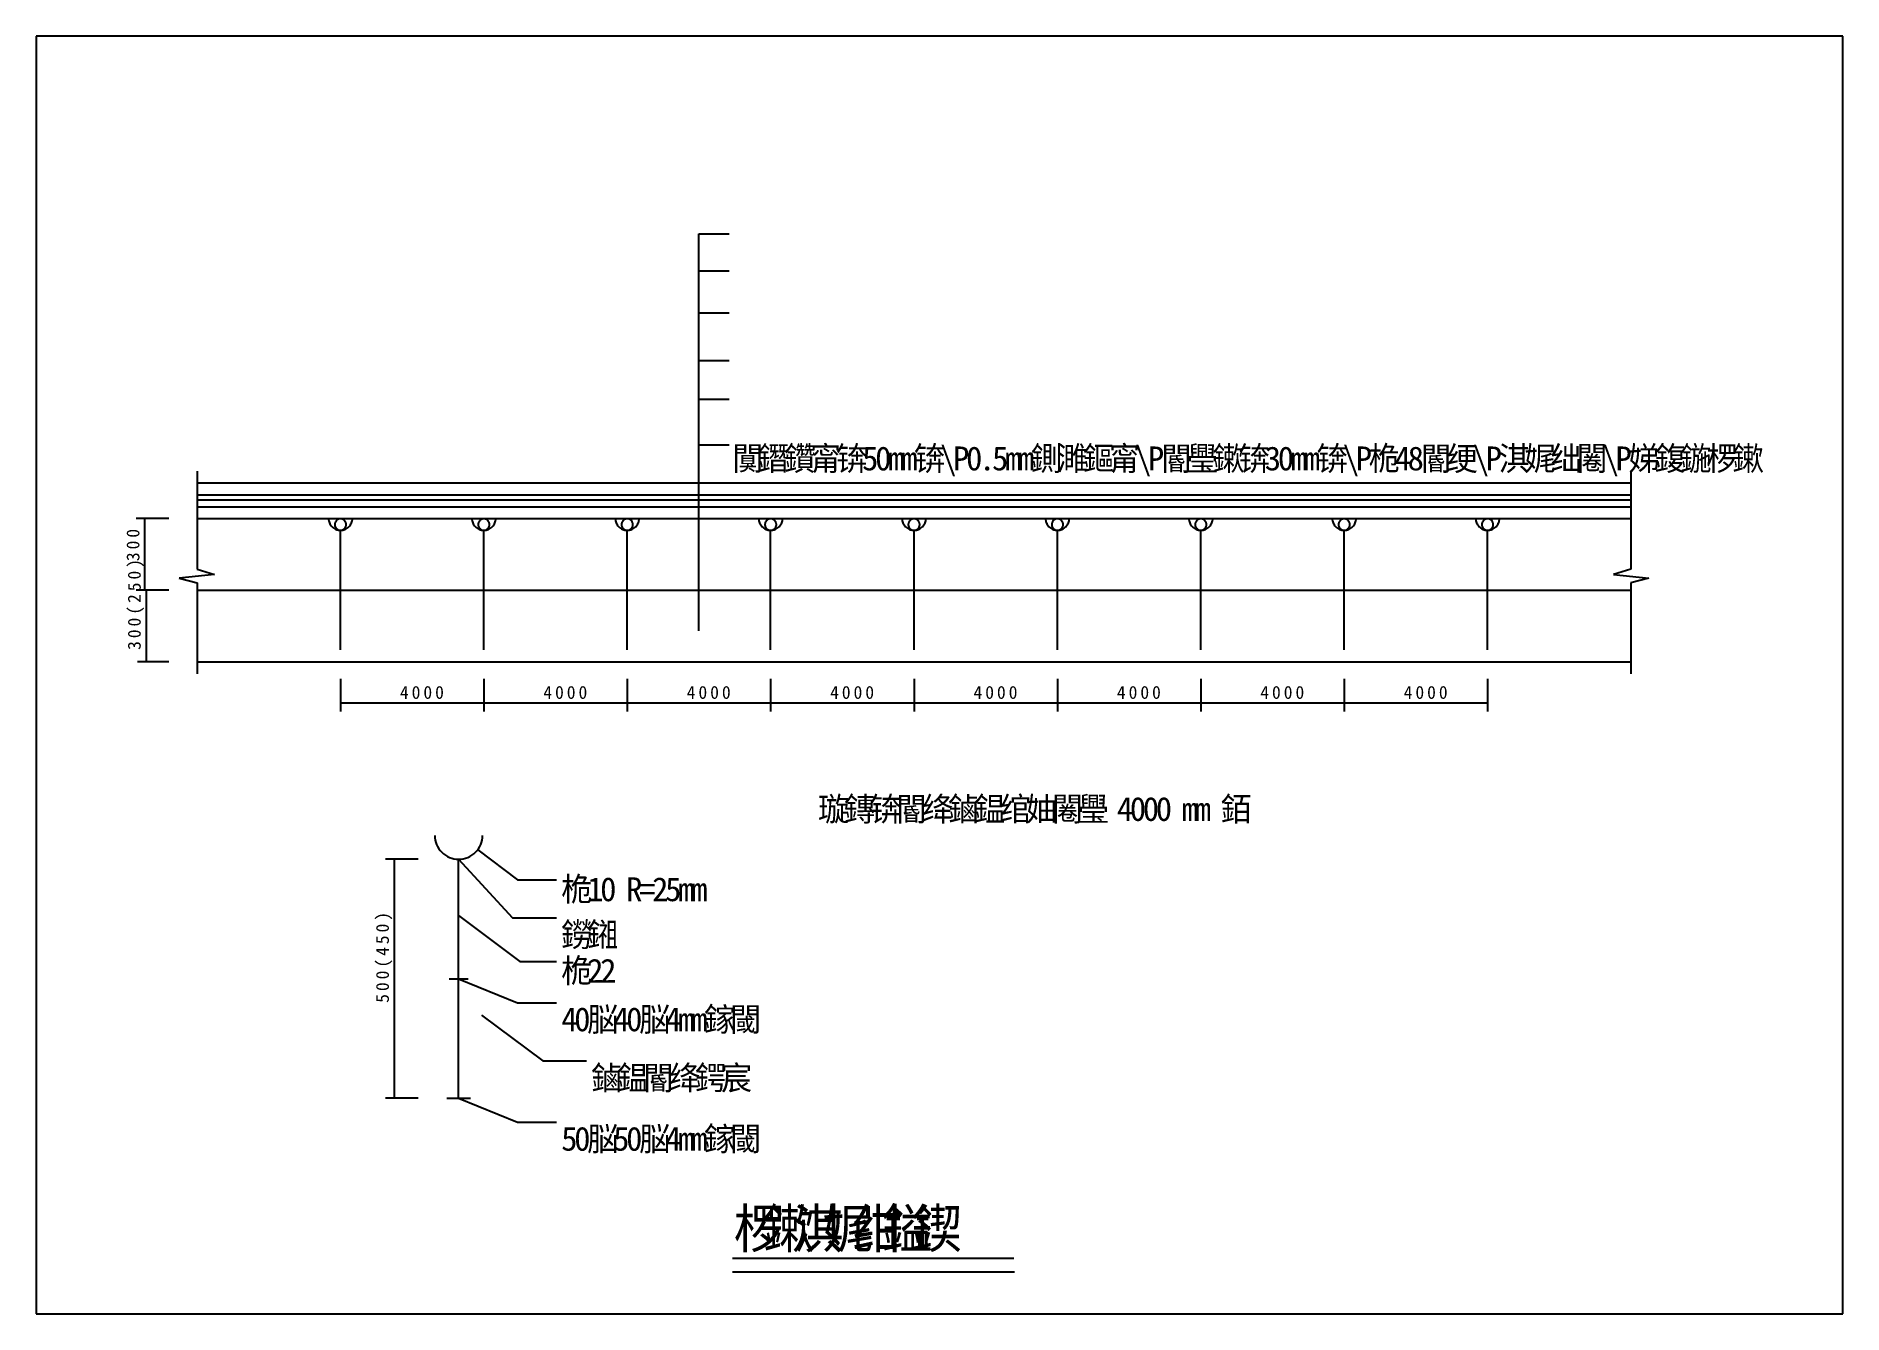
# Model space of a CAD drawing. Header units: metres. Extents: x 0 to 420, y 0 to 297.
import ezdxf

# ---------------------------------------------------------------- set-up
doc = ezdxf.new("R2010")
doc.units = ezdxf.units.M

msp = doc.modelspace()

# ---------------------------------------------------------------- linework, layer by layer
for p, q in [((420, 297), (0, 297)), ((0, 297), (0, 0)), ((420, 0), (420, 297)), ((154.08, 158.8), (154.08, 251.03)), ((154.08, 251.03), (161.1, 251.03)), ((154.08, 242.46), (161.1, 242.46)), ((154.08, 232.65), (161.1, 232.65)), ((154.08, 221.6), (161.1, 221.6)), ((154.08, 212.61), (161.1, 212.61)), ((154.08, 201.98), (161.1, 201.98)), ((37.41, 195.91), (37.41, 173.09)), ((370.74, 195.91), (370.74, 173.09)), ((37.41, 193.13), (370.74, 193.13)), ((37.41, 190.35), (370.74, 190.35)), ((37.41, 189.24), (370.74, 189.24)), ((30.82, 184.91), (23.26, 184.91)), ((25.26, 168.24), (25.26, 184.91)), ((37.41, 187.58), (370.74, 187.58)), ((37.41, 184.91), (370.74, 184.91)), ((70.74, 154.35), (70.74, 182.13)), ((104.08, 154.35), (104.08, 182.13)), ((137.41, 154.35), (137.41, 182.13)), ((170.74, 154.35), (170.74, 182.13)), ((204.08, 154.35), (204.08, 182.13)), ((237.41, 154.35), (237.41, 182.13)), ((270.74, 154.35), (270.74, 182.13)), ((304.08, 154.35), (304.08, 182.13)), ((337.41, 154.35), (337.41, 182.13)), ((37.41, 173.09), (41.44, 171.86)), ((370.74, 173.09), (366.71, 171.86)), ((30.82, 168.24), (23.26, 168.24)), ((30.82, 168.24), (23.56, 168.24)), ((25.56, 168.24), (25.56, 151.58)), ((41.44, 171.86), (33.22, 170.97)), ((33.22, 170.97), (37.41, 169.95)), ((37.41, 169.95), (37.41, 148.8)), ((37.41, 168.24), (370.74, 168.24)), ((366.71, 171.86), (374.93, 170.97)), ((374.93, 170.97), (370.74, 169.95)), ((370.74, 169.95), (370.74, 148.8)), ((30.82, 151.58), (23.56, 151.58)), ((37.41, 151.58), (370.74, 151.58)), ((70.74, 147.6), (70.74, 140.05)), ((104.08, 147.6), (104.08, 140.05)), ((104.08, 147.6), (104.08, 140.05)), ((137.41, 147.6), (137.41, 140.05)), ((137.41, 147.6), (137.41, 140.05)), ((170.74, 147.6), (170.74, 140.05)), ((170.74, 147.6), (170.74, 140.05)), ((204.08, 147.6), (204.08, 140.05)), ((204.08, 147.6), (204.08, 140.05)), ((237.41, 147.6), (237.41, 140.05)), ((237.41, 147.6), (237.41, 140.05)), ((270.74, 147.6), (270.74, 140.05)), ((270.74, 147.6), (270.74, 140.05)), ((304.08, 147.6), (304.08, 140.05)), ((304.08, 147.6), (304.08, 140.05)), ((337.41, 147.6), (337.41, 140.05)), ((70.74, 142.05), (104.08, 142.05)), ((104.08, 142.05), (137.41, 142.05)), ((137.41, 142.05), (170.74, 142.05)), ((170.74, 142.05), (204.08, 142.05)), ((204.08, 142.05), (237.41, 142.05)), ((237.41, 142.05), (270.74, 142.05)), ((270.74, 142.05), (304.08, 142.05)), ((304.08, 142.05), (337.41, 142.05)), ((88.8, 105.66), (81.25, 105.66)), ((83.25, 105.66), (83.25, 50.1)), ((98.21, 105.66), (110.71, 92.08)), ((98.21, 50.1), (98.21, 105.66)), ((102.65, 107.87), (111.9, 100.89)), ((111.9, 100.89), (120.98, 100.89)), ((98.21, 92.58), (112.43, 81.94)), ((110.71, 92.08), (120.98, 92.08)), ((112.43, 81.94), (120.98, 81.94)), ((95.99, 77.88), (100.44, 77.88)), ((98.21, 77.88), (111.9, 72.32)), ((111.9, 72.32), (120.98, 72.32)), ((103.56, 69.44), (117.78, 58.8)), ((117.78, 58.8), (127.93, 58.8)), ((88.8, 50.1), (81.25, 50.1)), ((95.44, 50.1), (100.99, 50.1)), ((98.21, 50.1), (111.9, 44.54)), ((111.9, 44.54), (120.98, 44.54)), ((161.9, 12.96), (227.27, 12.96)), ((161.9, 9.78), (227.42, 9.78)), ((0, 0), (420, 0))]:
    msp.add_line(p, q)
for points in [[(67.97, 184.91), (67.98, 184.64), (68.02, 184.37), (68.09, 184.1), (68.18, 183.85), (68.29, 183.6), (68.43, 183.37), (68.6, 183.15), (68.78, 182.94), (68.98, 182.76), (69.2, 182.6), (69.43, 182.46), (69.68, 182.34), (69.94, 182.25), (70.2, 182.18), (70.47, 182.14), (70.74, 182.13), (71.02, 182.14), (71.29, 182.18), (71.55, 182.25), (71.81, 182.34), (72.05, 182.46), (72.29, 182.6), (72.51, 182.76), (72.71, 182.94), (72.89, 183.15), (73.05, 183.37), (73.19, 183.6), (73.31, 183.85), (73.4, 184.1), (73.47, 184.37), (73.51, 184.64), (73.52, 184.91)], [(72.08, 183.46), (72.07, 183.6), (72.05, 183.72), (72.02, 183.85), (71.98, 183.97), (71.92, 184.09), (71.85, 184.21), (71.78, 184.31), (71.69, 184.41), (71.59, 184.5), (71.49, 184.57), (71.37, 184.64), (71.25, 184.7), (71.13, 184.74), (71, 184.77), (70.88, 184.79), (70.74, 184.8), (70.61, 184.79), (70.48, 184.77), (70.36, 184.74), (70.23, 184.7), (70.12, 184.64), (70, 184.57), (69.9, 184.5), (69.8, 184.41), (69.71, 184.31), (69.64, 184.21), (69.57, 184.09), (69.51, 183.97), (69.47, 183.85), (69.44, 183.72), (69.42, 183.6), (69.41, 183.46), (69.42, 183.33), (69.44, 183.2), (69.47, 183.08), (69.51, 182.95), (69.57, 182.84), (69.64, 182.72), (69.71, 182.62), (69.8, 182.52), (69.9, 182.43), (70, 182.36), (70.12, 182.29), (70.23, 182.23), (70.36, 182.19), (70.48, 182.16), (70.61, 182.14), (70.74, 182.13), (70.88, 182.14), (71, 182.16), (71.13, 182.19), (71.25, 182.23), (71.37, 182.29), (71.49, 182.36), (71.59, 182.43), (71.69, 182.52), (71.78, 182.62), (71.85, 182.72), (71.92, 182.84), (71.98, 182.95), (72.02, 183.08), (72.05, 183.2), (72.07, 183.33), (72.08, 183.46)], [(101.3, 184.91), (101.31, 184.64), (101.35, 184.37), (101.42, 184.1), (101.51, 183.85), (101.63, 183.6), (101.77, 183.37), (101.93, 183.15), (102.11, 182.94), (102.32, 182.76), (102.53, 182.6), (102.77, 182.46), (103.01, 182.34), (103.27, 182.25), (103.54, 182.18), (103.81, 182.14), (104.08, 182.13), (104.35, 182.14), (104.62, 182.18), (104.88, 182.25), (105.14, 182.34), (105.39, 182.46), (105.62, 182.6), (105.84, 182.76), (106.04, 182.94), (106.22, 183.15), (106.39, 183.37), (106.53, 183.6), (106.64, 183.85), (106.74, 184.1), (106.8, 184.37), (106.84, 184.64), (106.86, 184.91)], [(105.41, 183.46), (105.4, 183.6), (105.39, 183.72), (105.35, 183.85), (105.31, 183.97), (105.25, 184.09), (105.19, 184.21), (105.11, 184.31), (105.02, 184.41), (104.92, 184.5), (104.82, 184.57), (104.71, 184.64), (104.59, 184.7), (104.46, 184.74), (104.34, 184.77), (104.21, 184.79), (104.08, 184.8), (103.95, 184.79), (103.82, 184.77), (103.69, 184.74), (103.57, 184.7), (103.45, 184.64), (103.34, 184.57), (103.23, 184.5), (103.13, 184.41), (103.05, 184.31), (102.97, 184.21), (102.9, 184.09), (102.85, 183.97), (102.8, 183.85), (102.77, 183.72), (102.75, 183.6), (102.74, 183.46), (102.75, 183.33), (102.77, 183.2), (102.8, 183.08), (102.85, 182.95), (102.9, 182.84), (102.97, 182.72), (103.05, 182.62), (103.13, 182.52), (103.23, 182.43), (103.34, 182.36), (103.45, 182.29), (103.57, 182.23), (103.69, 182.19), (103.82, 182.16), (103.95, 182.14), (104.08, 182.13), (104.21, 182.14), (104.34, 182.16), (104.46, 182.19), (104.59, 182.23), (104.71, 182.29), (104.82, 182.36), (104.92, 182.43), (105.02, 182.52), (105.11, 182.62), (105.19, 182.72), (105.25, 182.84), (105.31, 182.95), (105.35, 183.08), (105.39, 183.2), (105.4, 183.33), (105.41, 183.46)], [(134.63, 184.91), (134.65, 184.64), (134.69, 184.37), (134.75, 184.1), (134.84, 183.85), (134.96, 183.6), (135.1, 183.37), (135.26, 183.15), (135.45, 182.94), (135.65, 182.76), (135.87, 182.6), (136.1, 182.46), (136.35, 182.34), (136.6, 182.25), (136.87, 182.18), (137.14, 182.14), (137.41, 182.13), (137.68, 182.14), (137.95, 182.18), (138.22, 182.25), (138.47, 182.34), (138.72, 182.46), (138.95, 182.6), (139.17, 182.76), (139.37, 182.94), (139.56, 183.15), (139.72, 183.37), (139.86, 183.6), (139.98, 183.85), (140.07, 184.1), (140.13, 184.37), (140.18, 184.64), (140.19, 184.91)], [(138.74, 183.46), (138.74, 183.6), (138.72, 183.72), (138.69, 183.85), (138.64, 183.97), (138.59, 184.09), (138.52, 184.21), (138.44, 184.31), (138.35, 184.41), (138.26, 184.5), (138.15, 184.57), (138.04, 184.64), (137.92, 184.7), (137.8, 184.74), (137.67, 184.77), (137.54, 184.79), (137.41, 184.8), (137.28, 184.79), (137.15, 184.77), (137.02, 184.74), (136.9, 184.7), (136.78, 184.64), (136.67, 184.57), (136.56, 184.5), (136.47, 184.41), (136.38, 184.31), (136.3, 184.21), (136.23, 184.09), (136.18, 183.97), (136.13, 183.85), (136.1, 183.72), (136.08, 183.6), (136.08, 183.46), (136.08, 183.33), (136.1, 183.2), (136.13, 183.08), (136.18, 182.95), (136.23, 182.84), (136.3, 182.72), (136.38, 182.62), (136.47, 182.52), (136.56, 182.43), (136.67, 182.36), (136.78, 182.29), (136.9, 182.23), (137.02, 182.19), (137.15, 182.16), (137.28, 182.14), (137.41, 182.13), (137.54, 182.14), (137.67, 182.16), (137.8, 182.19), (137.92, 182.23), (138.04, 182.29), (138.15, 182.36), (138.26, 182.43), (138.35, 182.52), (138.44, 182.62), (138.52, 182.72), (138.59, 182.84), (138.64, 182.95), (138.69, 183.08), (138.72, 183.2), (138.74, 183.33), (138.74, 183.46)], [(167.97, 184.91), (167.98, 184.64), (168.02, 184.37), (168.09, 184.1), (168.18, 183.85), (168.29, 183.6), (168.43, 183.37), (168.6, 183.15), (168.78, 182.94), (168.98, 182.76), (169.2, 182.6), (169.43, 182.46), (169.68, 182.34), (169.94, 182.25), (170.2, 182.18), (170.47, 182.14), (170.74, 182.13), (171.02, 182.14), (171.29, 182.18), (171.55, 182.25), (171.81, 182.34), (172.05, 182.46), (172.29, 182.6), (172.51, 182.76), (172.71, 182.94), (172.89, 183.15), (173.05, 183.37), (173.19, 183.6), (173.31, 183.85), (173.4, 184.1), (173.47, 184.37), (173.51, 184.64), (173.52, 184.91)], [(172.08, 183.46), (172.07, 183.6), (172.05, 183.72), (172.02, 183.85), (171.98, 183.97), (171.92, 184.09), (171.85, 184.21), (171.77, 184.31), (171.69, 184.41), (171.59, 184.5), (171.48, 184.57), (171.37, 184.64), (171.25, 184.7), (171.13, 184.74), (171, 184.77), (170.87, 184.79), (170.74, 184.8), (170.61, 184.79), (170.48, 184.77), (170.36, 184.74), (170.23, 184.7), (170.12, 184.64), (170, 184.57), (169.9, 184.5), (169.8, 184.41), (169.71, 184.31), (169.64, 184.21), (169.57, 184.09), (169.51, 183.97), (169.47, 183.85), (169.44, 183.72), (169.42, 183.6), (169.41, 183.46), (169.42, 183.33), (169.44, 183.2), (169.47, 183.08), (169.51, 182.95), (169.57, 182.84), (169.64, 182.72), (169.71, 182.62), (169.8, 182.52), (169.9, 182.43), (170, 182.36), (170.12, 182.29), (170.23, 182.23), (170.36, 182.19), (170.48, 182.16), (170.61, 182.14), (170.74, 182.13), (170.87, 182.14), (171, 182.16), (171.13, 182.19), (171.25, 182.23), (171.37, 182.29), (171.48, 182.36), (171.59, 182.43), (171.69, 182.52), (171.77, 182.62), (171.85, 182.72), (171.92, 182.84), (171.98, 182.95), (172.02, 183.08), (172.05, 183.2), (172.07, 183.33), (172.08, 183.46)], [(201.3, 184.91), (201.31, 184.64), (201.35, 184.37), (201.42, 184.1), (201.51, 183.85), (201.63, 183.6), (201.77, 183.37), (201.93, 183.15), (202.11, 182.94), (202.31, 182.76), (202.53, 182.6), (202.77, 182.46), (203.01, 182.34), (203.27, 182.25), (203.53, 182.18), (203.8, 182.14), (204.08, 182.13), (204.35, 182.14), (204.62, 182.18), (204.88, 182.25), (205.14, 182.34), (205.39, 182.46), (205.62, 182.6), (205.84, 182.76), (206.04, 182.94), (206.22, 183.15), (206.39, 183.37), (206.53, 183.6), (206.64, 183.85), (206.74, 184.1), (206.8, 184.37), (206.84, 184.64), (206.85, 184.91)], [(205.41, 183.46), (205.4, 183.6), (205.38, 183.72), (205.35, 183.85), (205.31, 183.97), (205.25, 184.09), (205.19, 184.21), (205.11, 184.31), (205.02, 184.41), (204.92, 184.5), (204.82, 184.57), (204.71, 184.64), (204.59, 184.7), (204.46, 184.74), (204.34, 184.77), (204.21, 184.79), (204.08, 184.8), (203.95, 184.79), (203.82, 184.77), (203.69, 184.74), (203.57, 184.7), (203.45, 184.64), (203.34, 184.57), (203.23, 184.5), (203.13, 184.41), (203.05, 184.31), (202.97, 184.21), (202.9, 184.09), (202.85, 183.97), (202.8, 183.85), (202.77, 183.72), (202.75, 183.6), (202.74, 183.46), (202.75, 183.33), (202.77, 183.2), (202.8, 183.08), (202.85, 182.95), (202.9, 182.84), (202.97, 182.72), (203.05, 182.62), (203.13, 182.52), (203.23, 182.43), (203.34, 182.36), (203.45, 182.29), (203.57, 182.23), (203.69, 182.19), (203.82, 182.16), (203.95, 182.14), (204.08, 182.13), (204.21, 182.14), (204.34, 182.16), (204.46, 182.19), (204.59, 182.23), (204.71, 182.29), (204.82, 182.36), (204.92, 182.43), (205.02, 182.52), (205.11, 182.62), (205.19, 182.72), (205.25, 182.84), (205.31, 182.95), (205.35, 183.08), (205.38, 183.2), (205.4, 183.33), (205.41, 183.46)], [(234.63, 184.91), (234.65, 184.64), (234.69, 184.37), (234.75, 184.1), (234.84, 183.85), (234.96, 183.6), (235.1, 183.37), (235.26, 183.15), (235.45, 182.94), (235.65, 182.76), (235.87, 182.6), (236.1, 182.46), (236.35, 182.34), (236.6, 182.25), (236.87, 182.18), (237.14, 182.14), (237.41, 182.13), (237.68, 182.14), (237.95, 182.18), (238.22, 182.25), (238.47, 182.34), (238.72, 182.46), (238.95, 182.6), (239.17, 182.76), (239.37, 182.94), (239.56, 183.15), (239.72, 183.37), (239.86, 183.6), (239.98, 183.85), (240.07, 184.1), (240.13, 184.37), (240.17, 184.64), (240.19, 184.91)], [(238.74, 183.46), (238.74, 183.6), (238.72, 183.72), (238.69, 183.85), (238.64, 183.97), (238.59, 184.09), (238.52, 184.21), (238.44, 184.31), (238.35, 184.41), (238.26, 184.5), (238.15, 184.57), (238.04, 184.64), (237.92, 184.7), (237.8, 184.74), (237.67, 184.77), (237.54, 184.79), (237.41, 184.8), (237.28, 184.79), (237.15, 184.77), (237.02, 184.74), (236.9, 184.7), (236.78, 184.64), (236.67, 184.57), (236.56, 184.5), (236.47, 184.41), (236.38, 184.31), (236.3, 184.21), (236.23, 184.09), (236.18, 183.97), (236.13, 183.85), (236.1, 183.72), (236.08, 183.6), (236.08, 183.46), (236.08, 183.33), (236.1, 183.2), (236.13, 183.08), (236.18, 182.95), (236.23, 182.84), (236.3, 182.72), (236.38, 182.62), (236.47, 182.52), (236.56, 182.43), (236.67, 182.36), (236.78, 182.29), (236.9, 182.23), (237.02, 182.19), (237.15, 182.16), (237.28, 182.14), (237.41, 182.13), (237.54, 182.14), (237.67, 182.16), (237.8, 182.19), (237.92, 182.23), (238.04, 182.29), (238.15, 182.36), (238.26, 182.43), (238.35, 182.52), (238.44, 182.62), (238.52, 182.72), (238.59, 182.84), (238.64, 182.95), (238.69, 183.08), (238.72, 183.2), (238.74, 183.33), (238.74, 183.46)], [(267.97, 184.91), (267.98, 184.64), (268.02, 184.37), (268.08, 184.1), (268.18, 183.85), (268.29, 183.6), (268.43, 183.37), (268.6, 183.15), (268.78, 182.94), (268.98, 182.76), (269.2, 182.6), (269.43, 182.46), (269.68, 182.34), (269.94, 182.25), (270.2, 182.18), (270.47, 182.14), (270.74, 182.13), (271.02, 182.14), (271.28, 182.18), (271.55, 182.25), (271.81, 182.34), (272.05, 182.46), (272.29, 182.6), (272.51, 182.76), (272.71, 182.94), (272.89, 183.15), (273.05, 183.37), (273.19, 183.6), (273.31, 183.85), (273.4, 184.1), (273.47, 184.37), (273.51, 184.64), (273.52, 184.91)], [(272.08, 183.46), (272.07, 183.6), (272.05, 183.72), (272.02, 183.85), (271.97, 183.97), (271.92, 184.09), (271.85, 184.21), (271.77, 184.31), (271.69, 184.41), (271.59, 184.5), (271.48, 184.57), (271.37, 184.64), (271.25, 184.7), (271.13, 184.74), (271, 184.77), (270.87, 184.79), (270.74, 184.8), (270.61, 184.79), (270.48, 184.77), (270.36, 184.74), (270.23, 184.7), (270.11, 184.64), (270, 184.57), (269.9, 184.5), (269.8, 184.41), (269.71, 184.31), (269.63, 184.21), (269.57, 184.09), (269.51, 183.97), (269.47, 183.85), (269.44, 183.72), (269.42, 183.6), (269.41, 183.46), (269.42, 183.33), (269.44, 183.2), (269.47, 183.08), (269.51, 182.95), (269.57, 182.84), (269.63, 182.72), (269.71, 182.62), (269.8, 182.52), (269.9, 182.43), (270, 182.36), (270.11, 182.29), (270.23, 182.23), (270.36, 182.19), (270.48, 182.16), (270.61, 182.14), (270.74, 182.13), (270.87, 182.14), (271, 182.16), (271.13, 182.19), (271.25, 182.23), (271.37, 182.29), (271.48, 182.36), (271.59, 182.43), (271.69, 182.52), (271.77, 182.62), (271.85, 182.72), (271.92, 182.84), (271.97, 182.95), (272.02, 183.08), (272.05, 183.2), (272.07, 183.33), (272.08, 183.46)], [(301.3, 184.91), (301.31, 184.64), (301.35, 184.37), (301.42, 184.1), (301.51, 183.85), (301.63, 183.6), (301.77, 183.37), (301.93, 183.15), (302.11, 182.94), (302.31, 182.76), (302.53, 182.6), (302.77, 182.46), (303.01, 182.34), (303.27, 182.25), (303.53, 182.18), (303.8, 182.14), (304.08, 182.13), (304.35, 182.14), (304.62, 182.18), (304.88, 182.25), (305.14, 182.34), (305.39, 182.46), (305.62, 182.6), (305.84, 182.76), (306.04, 182.94), (306.22, 183.15), (306.39, 183.37), (306.53, 183.6), (306.64, 183.85), (306.73, 184.1), (306.8, 184.37), (306.84, 184.64), (306.85, 184.91)], [(305.41, 183.46), (305.4, 183.6), (305.38, 183.72), (305.35, 183.85), (305.31, 183.97), (305.25, 184.09), (305.18, 184.21), (305.11, 184.31), (305.02, 184.41), (304.92, 184.5), (304.82, 184.57), (304.7, 184.64), (304.59, 184.7), (304.46, 184.74), (304.34, 184.77), (304.21, 184.79), (304.08, 184.8), (303.95, 184.79), (303.82, 184.77), (303.69, 184.74), (303.57, 184.7), (303.45, 184.64), (303.34, 184.57), (303.23, 184.5), (303.13, 184.41), (303.05, 184.31), (302.97, 184.21), (302.9, 184.09), (302.84, 183.97), (302.8, 183.85), (302.77, 183.72), (302.75, 183.6), (302.74, 183.46), (302.75, 183.33), (302.77, 183.2), (302.8, 183.08), (302.84, 182.95), (302.9, 182.84), (302.97, 182.72), (303.05, 182.62), (303.13, 182.52), (303.23, 182.43), (303.34, 182.36), (303.45, 182.29), (303.57, 182.23), (303.69, 182.19), (303.82, 182.16), (303.95, 182.14), (304.08, 182.13), (304.21, 182.14), (304.34, 182.16), (304.46, 182.19), (304.59, 182.23), (304.7, 182.29), (304.82, 182.36), (304.92, 182.43), (305.02, 182.52), (305.11, 182.62), (305.18, 182.72), (305.25, 182.84), (305.31, 182.95), (305.35, 183.08), (305.38, 183.2), (305.4, 183.33), (305.41, 183.46)], [(334.63, 184.91), (334.64, 184.64), (334.68, 184.37), (334.75, 184.1), (334.84, 183.85), (334.96, 183.6), (335.1, 183.37), (335.26, 183.15), (335.45, 182.94), (335.65, 182.76), (335.87, 182.6), (336.1, 182.46), (336.35, 182.34), (336.6, 182.25), (336.87, 182.18), (337.14, 182.14), (337.41, 182.13), (337.68, 182.14), (337.95, 182.18), (338.22, 182.25), (338.47, 182.34), (338.72, 182.46), (338.95, 182.6), (339.17, 182.76), (339.37, 182.94), (339.56, 183.15), (339.72, 183.37), (339.86, 183.6), (339.98, 183.85), (340.07, 184.1), (340.13, 184.37), (340.17, 184.64), (340.19, 184.91)], [(338.74, 183.46), (338.74, 183.6), (338.72, 183.72), (338.69, 183.85), (338.64, 183.97), (338.59, 184.09), (338.52, 184.21), (338.44, 184.31), (338.35, 184.41), (338.26, 184.5), (338.15, 184.57), (338.04, 184.64), (337.92, 184.7), (337.8, 184.74), (337.67, 184.77), (337.54, 184.79), (337.41, 184.8), (337.28, 184.79), (337.15, 184.77), (337.02, 184.74), (336.9, 184.7), (336.78, 184.64), (336.67, 184.57), (336.56, 184.5), (336.47, 184.41), (336.38, 184.31), (336.3, 184.21), (336.23, 184.09), (336.18, 183.97), (336.13, 183.85), (336.1, 183.72), (336.08, 183.6), (336.08, 183.46), (336.08, 183.33), (336.1, 183.2), (336.13, 183.08), (336.18, 182.95), (336.23, 182.84), (336.3, 182.72), (336.38, 182.62), (336.47, 182.52), (336.56, 182.43), (336.67, 182.36), (336.78, 182.29), (336.9, 182.23), (337.02, 182.19), (337.15, 182.16), (337.28, 182.14), (337.41, 182.13), (337.54, 182.14), (337.67, 182.16), (337.8, 182.19), (337.92, 182.23), (338.04, 182.29), (338.15, 182.36), (338.26, 182.43), (338.35, 182.52), (338.44, 182.62), (338.52, 182.72), (338.59, 182.84), (338.64, 182.95), (338.69, 183.08), (338.72, 183.2), (338.74, 183.33), (338.74, 183.46)], [(92.66, 111.21), (92.69, 110.67), (92.77, 110.13), (92.9, 109.6), (93.08, 109.09), (93.31, 108.6), (93.59, 108.13), (93.92, 107.69), (94.29, 107.29), (94.69, 106.92), (95.13, 106.59), (95.6, 106.31), (96.09, 106.08), (96.6, 105.9), (97.13, 105.77), (97.67, 105.69), (98.21, 105.66), (98.76, 105.69), (99.3, 105.77), (99.83, 105.9), (100.34, 106.08), (100.83, 106.31), (101.3, 106.59), (101.74, 106.92), (102.14, 107.29), (102.51, 107.69), (102.83, 108.13), (103.11, 108.6), (103.35, 109.09), (103.53, 109.6), (103.66, 110.13), (103.74, 110.67), (103.77, 111.21)]]:
    msp.add_lwpolyline(points)

# ---------------------------------------------------------------- texts
for s, height, p in [('闃', 5.56, (161.83, 196.06)), ('鐕', 5.56, (167.87, 196.06)), ('鑽', 5.56, (173.91, 196.06)), ('甯', 5.56, (179.94, 196.06)), ('锛', 5.56, (185.98, 196.06)), ('锛', 5.56, (204.1, 196.06)), ('\\', 5.56, (210.14, 196.06)), ('P', 5.56, (213.16, 196.06)), ('鍘', 5.56, (231.27, 196.06)), ('濉', 5.56, (237.31, 196.06)), ('鏂', 5.56, (243.35, 196.06)), ('甯', 5.56, (249.39, 196.06)), ('\\', 5.56, (255.43, 196.06)), ('P', 5.56, (258.45, 196.06)), ('閽', 5.56, (261.47, 196.06)), ('璺', 5.56, (267.5, 196.06)), ('鏉', 5.56, (273.54, 196.06)), ('锛', 5.56, (279.58, 196.06)), ('锛', 5.56, (297.7, 196.06)), ('\\', 5.56, (303.74, 196.06)), ('P', 5.56, (306.76, 196.06)), ('桅', 5.56, (309.77, 196.06)), ('閽', 5.56, (321.85, 196.06)), ('绠', 5.56, (327.89, 196.06)), ('\\', 5.56, (333.93, 196.06)), ('P', 5.56, (336.95, 196.06)), ('淇', 5.56, (339.97, 196.06)), ('娓', 5.56, (346.01, 196.06)), ('绌', 5.56, (352.04, 196.06)), ('闂', 5.56, (358.08, 196.06)), ('\\', 5.56, (364.12, 196.06)), ('P', 5.56, (367.14, 196.06)), ('娣', 5.56, (370.16, 196.06)), ('鍑', 5.56, (376.2, 196.06)), ('鍦', 5.56, (382.24, 196.06)), ('椤', 5.56, (388.28, 196.06)), ('鏉', 5.56, (394.31, 196.06)), ('5', 5.56, (192.02, 196.06)), ('0', 5.56, (195.04, 196.06)), ('m', 5.56, (198.06, 196.06)), ('m', 5.56, (201.08, 196.06)), ('0', 5.56, (216.18, 196.06)), ('5', 5.56, (222.22, 196.06)), ('m', 5.56, (225.23, 196.06)), ('m', 5.56, (228.25, 196.06)), ('3', 5.56, (285.62, 196.06)), ('0', 5.56, (288.64, 196.06)), ('m', 5.56, (291.66, 196.06)), ('m', 5.56, (294.68, 196.06)), ('4', 5.56, (315.81, 196.06)), ('8', 5.56, (318.83, 196.06)), ('.', 5.56, (219.2, 196.06)), ('4', 3, (84.57, 142.96)), ('0', 3, (87.29, 142.96)), ('0', 3, (90.02, 142.96)), ('0', 3, (92.75, 142.96)), ('4', 3, (117.9, 142.96)), ('0', 3, (120.63, 142.96)), ('0', 3, (123.35, 142.96)), ('0', 3, (126.08, 142.96)), ('4', 3, (151.23, 142.96)), ('0', 3, (153.96, 142.96)), ('0', 3, (156.69, 142.96)), ('0', 3, (159.42, 142.96)), ('4', 3, (184.57, 142.96)), ('0', 3, (187.29, 142.96)), ('0', 3, (190.02, 142.96)), ('0', 3, (192.75, 142.96)), ('4', 3, (217.9, 142.96)), ('0', 3, (220.63, 142.96)), ('0', 3, (223.35, 142.96)), ('0', 3, (226.08, 142.96)), ('4', 3, (251.23, 142.96)), ('0', 3, (253.96, 142.96)), ('0', 3, (256.69, 142.96)), ('0', 3, (259.41, 142.96)), ('4', 3, (284.57, 142.96)), ('0', 3, (287.29, 142.96)), ('0', 3, (290.02, 142.96)), ('0', 3, (292.75, 142.96)), ('4', 3, (317.9, 142.96)), ('0', 3, (320.63, 142.96)), ('0', 3, (323.35, 142.96)), ('0', 3, (326.08, 142.96)), ('璇', 5.56, (181.78, 114.58)), ('鏄', 5.56, (187.82, 114.58)), ('锛', 5.56, (193.85, 114.58)), ('閽', 5.56, (199.89, 114.58)), ('绛', 5.56, (205.93, 114.58)), ('鏀', 5.56, (211.97, 114.58)), ('鎾', 5.56, (218.01, 114.58)), ('绾', 5.56, (224.05, 114.58)), ('妯', 5.56, (230.09, 114.58)), ('闂', 5.56, (236.12, 114.58)), ('璺', 5.56, (242.16, 114.58)), ('4', 5.56, (251.22, 114.58)), ('0', 5.56, (254.24, 114.58)), ('0', 5.56, (257.26, 114.58)), ('0', 5.56, (260.28, 114.58)), ('m', 5.56, (266.32, 114.58)), ('m', 5.56, (269.34, 114.58)), ('銆', 5.56, (275.38, 114.58)), ('桅', 5.56, (122.06, 95.92)), ('1', 5.56, (128.1, 95.92)), ('0', 5.56, (131.12, 95.92)), ('R', 5.56, (137.16, 95.92)), ('2', 5.56, (143.2, 95.92)), ('5', 5.56, (146.22, 95.92)), ('=', 5.56, (140.18, 95.92)), ('m', 5.56, (149.24, 95.92)), ('m', 5.56, (152.26, 95.92)), ('鐒', 5.56, (122.06, 85.39)), ('鎺', 5.56, (128.1, 85.39)), ('桅', 5.56, (122.06, 76.99)), ('2', 5.56, (128.1, 76.99)), ('2', 5.56, (131.12, 76.99)), ('脳', 5.56, (128.1, 65.69)), ('脳', 5.56, (140.18, 65.69)), ('鎵', 5.56, (155.27, 65.69)), ('閾', 5.56, (161.31, 65.69)), ('4', 5.56, (122.06, 65.69)), ('0', 5.56, (125.08, 65.69)), ('4', 5.56, (134.14, 65.69)), ('0', 5.56, (137.16, 65.69)), ('4', 5.56, (146.22, 65.69)), ('m', 5.56, (149.24, 65.69)), ('m', 5.56, (152.26, 65.69)), ('鏀', 5.56, (129.01, 52.08)), ('鎾', 5.56, (135.05, 52.08)), ('閽', 5.56, (141.09, 52.08)), ('绛', 5.56, (147.13, 52.08)), ('鍔', 5.56, (153.16, 52.08)), ('宸', 5.56, (159.2, 52.08)), ('5', 5.56, (122.06, 37.92)), ('0', 5.56, (125.08, 37.92)), ('脳', 5.56, (128.1, 37.92)), ('5', 5.56, (134.14, 37.92)), ('0', 5.56, (137.16, 37.92)), ('脳', 5.56, (140.18, 37.92)), ('4', 5.56, (146.22, 37.92)), ('m', 5.56, (149.24, 37.92)), ('m', 5.56, (152.26, 37.92)), ('鎵', 5.56, (155.27, 37.92)), ('閾', 5.56, (161.31, 37.92)), ('椤', 9.05, (162.15, 15.3)), ('鏉', 9.05, (169.04, 15.3)), ('淇', 9.05, (175.92, 15.3)), ('娓', 9.05, (182.81, 15.3)), ('绀', 9.05, (189.69, 15.3)), ('鎰', 9.05, (196.58, 15.3)), ('鍥', 9.05, (203.47, 15.3))]:
    msp.add_text(s, height=height).set_placement(p)
for s, p in [('0', (24.01, 180.42)), ('0', (24.01, 177.69)), ('3', (24.01, 174.97)), (')', (24.31, 173.42)), ('0', (24.31, 170.69)), ('5', (24.31, 167.96)), ('(', (24.31, 162.51)), ('2', (24.31, 165.24)), ('0', (24.31, 159.78)), ('0', (24.31, 157.05)), ('3', (24.31, 154.33)), (')', (82, 91.39)), ('0', (82, 88.66)), ('5', (82, 85.93)), ('4', (82, 83.21)), ('(', (82, 80.48)), ('0', (82, 77.75)), ('0', (82, 75.03)), ('5', (82, 72.3))]:
    msp.add_text(s, height=3, rotation=90).set_placement(p)

doc.saveas('drawing.dxf')
